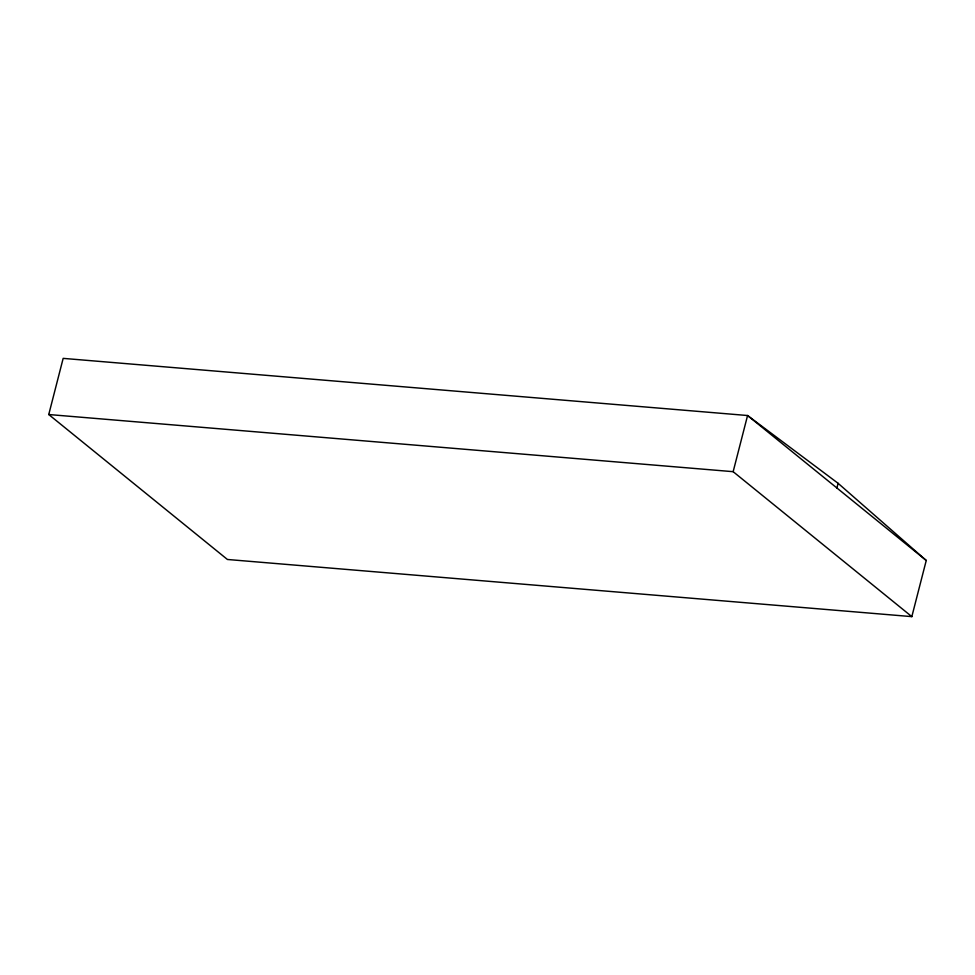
<?xml version="1.0" encoding="UTF-8"?>
<svg xmlns="http://www.w3.org/2000/svg" width="975" height="975" viewBox="0 0 975 975"><rect width="100%" height="100%" fill="white"/><g stroke="black" fill="none" stroke-linecap="round" stroke-linejoin="round"><path stroke-width="1.46" d="M48.75 414.533L63.168 358.373L747.569 415.521L838.11 483.308L926.25 560.467L911.832 616.627L227.431 559.479L48.75 414.533L733.151 471.681L911.832 616.627M733.151 471.681L747.569 415.521L926.25 560.467M836.916 487.987L838.11 483.308"/></g></svg>
